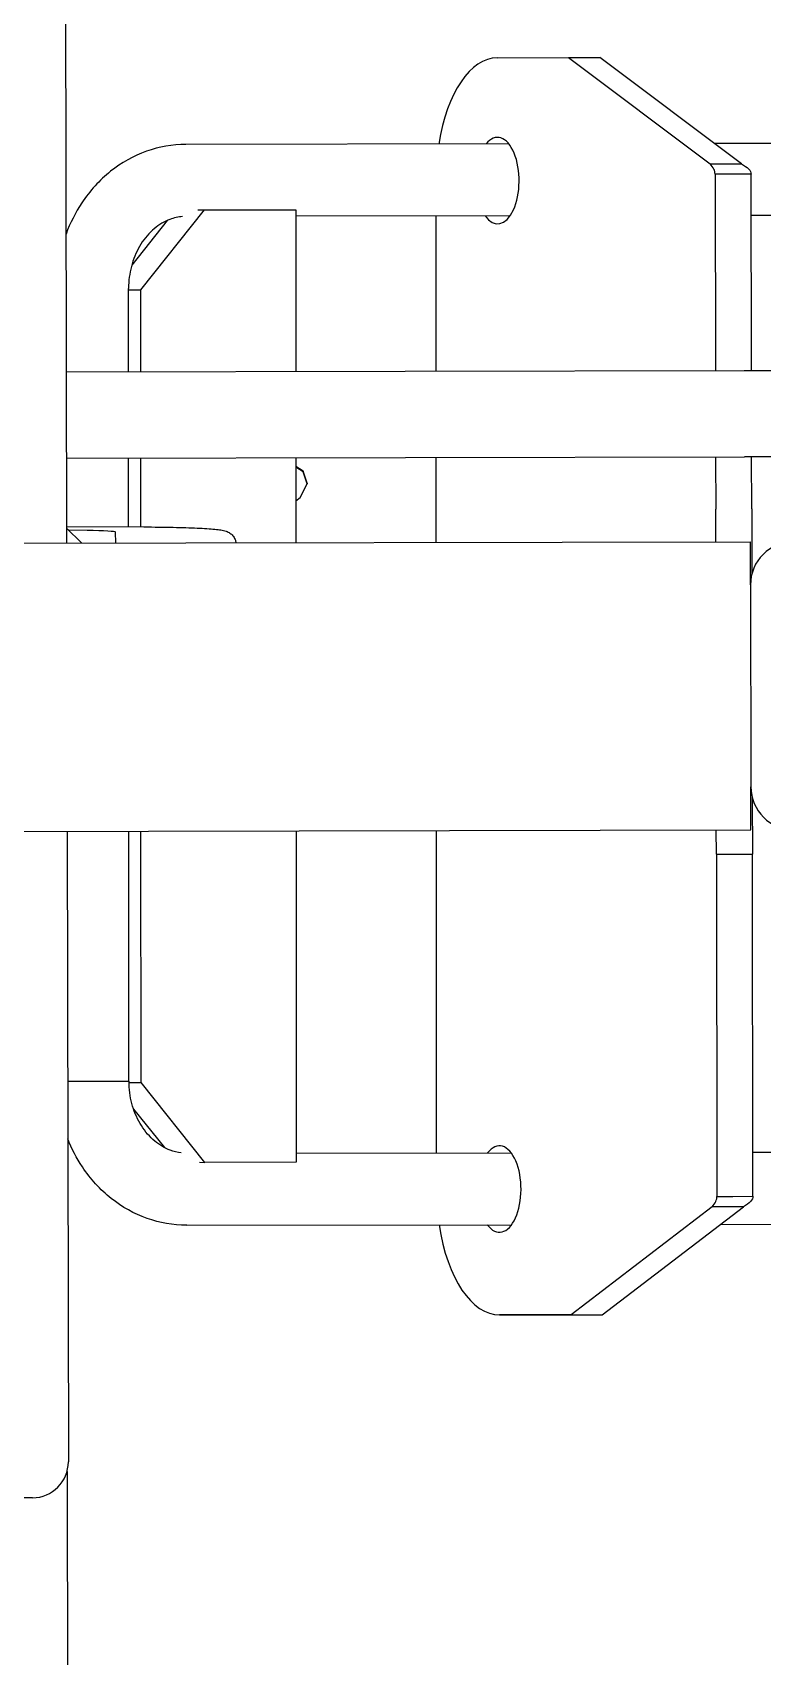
# Model space of a CAD drawing. Extents: x -3873 to 164127, y 7129 to 96529.
# Drawn here: x 85679.2 to 85780.6, y 51877.4 to 52102.8 of the extents above; entities that cross this region are included whole.
import ezdxf

# ---------------------------------------------------------------- set-up
doc = ezdxf.new("R2010")
doc.units = 0
doc.layers.get('0').update_dxf_attribs({"linetype": 'CONTINUOUS'})
doc.layers.add('KROMEKA', color=1, linetype='CONTINUOUS')

# ---------------------------------------------------------------- blocks, each defined once
blk = doc.blocks.new('drop-GS-double')
for p, q in [((330.19, 402.45), (330.19, 108.5)), ((370.19, 402.5), (370.19, 108.5)), ((237.69, 208.45), (237.69, 248.5)), ((241.32, 203.64), (-241.18, 203.64)), ((330.19, 203.45), (242.69, 203.45)), ((370.19, 201.38), (372.26, 203.45)), ((457.69, 203.45), (370.19, 203.45)), ((371.92, 200.6), (371.96, 203.15)), ((372.48, 203.45), (372.4, 192.72)), ((381.96, 203.45), (381.95, 109.3)), ((393.96, 203.45), (393.95, 109.3)), ((370.19, 196.64), (371.68, 196.64)), ((370.19, 196.64), (370.19, 196.64)), ((291.62, 194.31), (286.27, 190.03)), ((295.31, 194.93), (295.3, 193.26)), ((295.48, 194.96), (330.19, 194.91)), ((372.42, 194.84), (381.96, 194.83)), ((393.96, 194.81), (405.48, 194.79)), ((405.31, 194.79), (405.3, 193.09)), ((414.92, 189.39), (408.75, 194.34)), ((284.2, 184.4), (295.3, 193.26)), ((295.3, 193.26), (330.19, 193.2)), ((372.41, 193.14), (381.96, 193.12)), ((393.96, 193.1), (405.3, 193.09)), ((405.3, 193.09), (416.39, 184.2)), ((275.48, 186.96), (275.46, 141.83)), ((284.21, 185.15), (284.2, 184.4)), ((416.39, 185.16), (416.39, 184.2)), ((425.46, 141.93), (425.48, 186.77)), ((284.2, 171.73), (284.2, 184.4)), ((416.39, 184.2), (416.38, 171.53)), ((330.19, 171.66), (284.2, 171.73)), ((285.47, 171.73), (285.46, 141.89)), ((381.96, 171.58), (370.19, 171.6)), ((375.99, 171.59), (376.44, 171.02)), ((379.99, 170.57), (380.66, 171.58)), ((380.09, 170.57), (380.76, 171.58)), ((416.38, 171.53), (393.96, 171.56)), ((415.46, 141.79), (415.47, 171.53)), ((416.39, 172.49), (416.38, 171.53)), ((376.44, 171.02), (378.33, 170.04)), ((378.33, 170.04), (379.99, 170.57)), ((378.43, 170.05), (378.33, 170.04)), ((378.43, 170.05), (380.09, 170.57)), ((380.09, 170.57), (379.99, 170.57)), ((285.46, 152.25), (330.19, 152.18)), ((370.19, 152.12), (381.95, 152.1)), ((393.95, 152.08), (415.46, 152.05)), ((262.95, 133.61), (262.94, 143.52)), ((262.94, 143.52), (262.94, 139.19)), ((437.41, 143.52), (437.42, 133.61)), ((262.94, 139.19), (262.95, 129.28)), ((277.9, 113.98), (262.95, 133.61)), ((262.95, 133.61), (262.95, 129.28)), ((437.42, 133.61), (422.63, 113.98)), ((437.42, 133.61), (437.42, 129.28)), ((262.95, 129.28), (277.9, 109.65)), ((422.63, 109.65), (437.42, 129.28)), ((275.45, 112.87), (275.42, 61.39)), ((277.9, 112.07), (277.9, 113.98)), ((279.34, 113.31), (279.34, 111.11)), ((326.83, 113.31), (279.34, 113.31)), ((326.83, 113.31), (330.19, 113.31)), ((326.83, 113.31), (326.83, 108.31)), ((370.19, 113.31), (374.73, 113.31)), ((381.95, 113.31), (374.73, 113.31)), ((421.21, 113.31), (393.95, 113.31)), ((421.21, 111.11), (421.21, 113.31)), ((422.63, 113.98), (422.63, 112.07)), ((425.42, 61.2), (425.45, 113.38)), ((277.9, 109.65), (277.9, 112.07)), ((279.34, 111.11), (279.34, 108.31)), ((421.21, 108.31), (421.21, 111.11)), ((422.63, 112.07), (422.63, 109.65)), ((279.34, 108.31), (326.83, 108.31)), ((285.45, 108.31), (285.42, 61.39)), ((334.68, 108.31), (326.83, 108.31)), ((330.19, 108.5), (336.19, 108.5)), ((364.19, 108.5), (336.19, 108.5)), ((364.19, 108.5), (336.19, 108.5)), ((364.19, 108.5), (370.19, 108.5)), ((374.73, 108.31), (365.69, 108.31)), ((374.73, 108.31), (381.95, 108.31)), ((393.95, 108.31), (421.21, 108.31)), ((415.42, 61.21), (415.44, 108.31))]:
    blk.add_line(p, q)
for centre, radius, start, end in [((242.69, 208.45), 5, 180, 270), ((336.19, 102.5), 6, 90, 180), ((364.19, 102.5), 6, 0, 90)]:
    blk.add_arc(centre, radius, start, end)
for centre, major_axis, ratio, start_param, end_param in [((295.49, 199.96), (-0.01, -5), 0.001934, 3.941238, 5.239756), ((371.68, 202.64), (0, 6), 0.043347, 3.141592, 4.366035), ((295.49, 199.96), (-0.01, -5), 0.001934, 5.239756, 6.283185), ((295.49, 199.93), (-0.01, -5), 0.001934, 5.232221, 6.397484), ((280.42, 143.52), (-17.48, 0.01), 0.5, 4.999862, 6.284059), ((420.37, 143.52), (17.04, -0.01), 0.5, 0.000873, 1.267356), ((280.42, 143.52), (6, 0), 0.5, 2.542739, 6.855436), ((420.37, 143.52), (6, 0), 0.5, 2.52844, 6.840216)]:
    blk.add_ellipse(centre, major_axis=major_axis, ratio=ratio, start_param=start_param, end_param=end_param)
for points, knots in [([(275.48, 186.96), (275.48, 188.83), (275.81, 190.7), (277.07, 194.25), (278.02, 195.93), (280.44, 198.97), (281.92, 200.32), (284.81, 202.23), (286.12, 202.91), (287.5, 203.45)], [3.141593, 3.141593, 3.141593, 3.141593, 3.440039, 3.440039, 3.74354, 3.74354, 4.0577, 4.0577, 4.288209, 4.288209, 4.288209, 4.288209]), ([(425.48, 186.77), (425.48, 188.64), (425.16, 190.51), (423.89, 194.06), (422.95, 195.75), (420.53, 198.79), (419.05, 200.15), (416.04, 202.15), (414.59, 202.88), (413.06, 203.45)], [0, 0, 0, 0, 0.298446, 0.298446, 0.602199, 0.602199, 0.916358, 0.916358, 1.170419, 1.170419, 1.170419, 1.170419]), ([(285.53, 187.72), (285.59, 188.22), (285.71, 188.72), (286.18, 189.96), (286.6, 190.69), (287.75, 192.06), (288.47, 192.69), (290.13, 193.73), (291.05, 194.15), (292.99, 194.72), (294.01, 194.89), (295.18, 194.93), (295.33, 194.93), (295.48, 194.93)], [3.246617, 3.246617, 3.246617, 3.246617, 3.455752, 3.455752, 3.769911, 3.769911, 4.08407, 4.08407, 4.381694, 4.381694, 4.670874, 4.670874, 4.712389, 4.712389, 4.712389, 4.712389]), ([(415.46, 187.26), (415.42, 187.86), (415.28, 188.45), (414.79, 189.78), (414.36, 190.52), (413.21, 191.89), (412.48, 192.53), (410.83, 193.58), (409.91, 193.99), (407.97, 194.57), (406.95, 194.74), (405.78, 194.79), (405.63, 194.79), (405.48, 194.79)], [0.06688, 0.06688, 0.06688, 0.06688, 0.314159, 0.314159, 0.628319, 0.628319, 0.942478, 0.942478, 1.239754, 1.239754, 1.528823, 1.528823, 1.570796, 1.570796, 1.570796, 1.570796]), ([(372.4, 192.72), (372.39, 191.31), (372.37, 189.92), (372.31, 187.43), (372.28, 186.29), (372.19, 184.34), (372.13, 183.52), (372.04, 182.55), (372.01, 182.27), (371.93, 181.79), (371.9, 181.6), (371.75, 181.2), (371.71, 181.11), (371.62, 180.93), (371.57, 180.85), (371.42, 180.63), (371.3, 180.49), (371.01, 180.25), (370.83, 180.14), (370.5, 180), (370.35, 179.95), (370.19, 179.92)], [0, 0, 0, 0, 0.429346, 0.429346, 0.848138, 0.848138, 1.275417, 1.275417, 1.498662, 1.498662, 1.69795, 1.69795, 1.749169, 1.749169, 1.787863, 1.787863, 1.851062, 1.851062, 1.915208, 1.915208, 1.965405, 1.965405, 1.965405, 1.965405]), ([(277.9, 113.98), (278.14, 113.76), (278.38, 113.59), (278.86, 113.37), (279.1, 113.31), (279.34, 113.31)], [0, 0, 0, 0, 0.1494565, 0.1494565, 0.2989131, 0.2989131, 0.2989131, 0.2989131]), ([(421.21, 113.31), (421.45, 113.31), (421.69, 113.37), (422.16, 113.59), (422.4, 113.76), (422.63, 113.98)], [0, 0, 0, 0, 0.1491995, 0.1491995, 0.298399, 0.298399, 0.298399, 0.298399]), ([(279.34, 108.31), (279.1, 108.31), (278.86, 108.42), (278.38, 108.88), (278.14, 109.21), (277.9, 109.65)], [0, 0, 0, 0, 0.2718237, 0.2718237, 0.5436474, 0.5436474, 0.5436474, 0.5436474]), ([(381.95, 101.78), (381.95, 103.41), (381.95, 105.05), (381.95, 107.53), (381.95, 108.44), (381.95, 109.3)], [0, 0, 0, 0, 0.4879632, 0.4879632, 0.7843809, 0.7843809, 0.7843809, 0.7843809]), ([(393.95, 109.3), (393.95, 107.9), (393.95, 106.34), (393.95, 103.79), (393.95, 102.79), (393.95, 101.8)], [0, 0, 0, 0, 0.4851888, 0.4851888, 0.7825378, 0.7825378, 0.7825378, 0.7825378]), ([(422.63, 109.65), (422.4, 109.21), (422.16, 108.88), (421.69, 108.42), (421.45, 108.31), (421.21, 108.31)], [0, 0, 0, 0, 0.2716825, 0.2716825, 0.543365, 0.543365, 0.543365, 0.543365])]:
    blk.add_open_spline(points, degree=3, knots=knots)
blk = doc.blocks.new('g-cl-drop-gs-double')
blk.add_blockref('drop-GS-double', (2633.59, 1448.89))

msp = doc.modelspace()

# ---------------------------------------------------------------- block references
at = {"layer": 'KROMEKA', "rotation": 90.10840459875308}
msp.add_blockref('g-cl-drop-gs-double', (87341.94, 49031.25, -15419981.6), dxfattribs=at)

doc.saveas('drawing.dxf')
